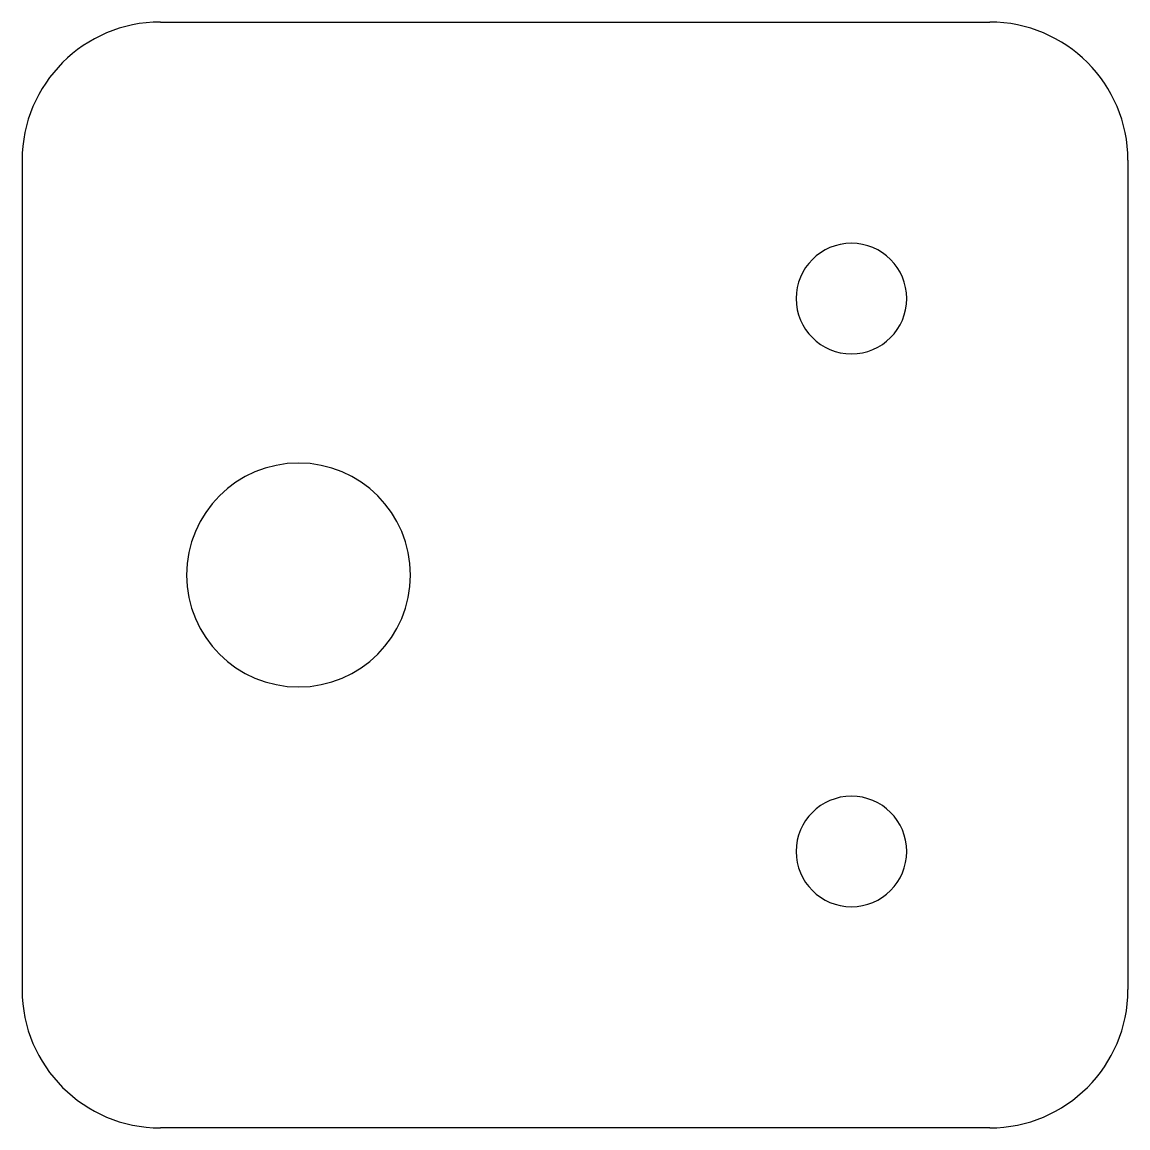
# Model space of a CAD drawing. Header units: inches. Extents: x 0 to 1.57, y 0 to 1.57.
import ezdxf

# ---------------------------------------------------------------- set-up
doc = ezdxf.new("R2010")
doc.units = ezdxf.units.IN
doc.layers.add('3', color=7, linetype='CONTINUOUS')

msp = doc.modelspace()

# ---------------------------------------------------------------- linework, layer by layer
at = {"layer": '3', "color": 3, "linetype": 'CONTINUOUS'}
for p, q in [((0.1969, 1.5748), (1.378, 1.5748)), ((0, 1.378), (0, 0.1969)), ((1.5748, 1.378), (1.5748, 0.1969)), ((1.378, 0), (0.1969, 0))]:
    msp.add_line(p, q, dxfattribs=at)
for centre, radius, start, end in [((0.1969, 1.378), 0.1969, 90, 180), ((1.378, 1.378), 0.1969, 360, 90), ((1.1811, 1.1811), 0.0787, 360, 180), ((1.1811, 1.1811), 0.0787, 180, 360), ((0.3937, 0.7874), 0.1594, 360, 180), ((0.3937, 0.7874), 0.1594, 180, 360), ((1.1811, 0.3937), 0.0787, 360, 180), ((1.1811, 0.3937), 0.0787, 180, 360), ((0.1969, 0.1969), 0.1969, 180, 270), ((1.378, 0.1969), 0.1969, 270, 0)]:
    msp.add_arc(centre, radius, start, end, dxfattribs=at)

doc.saveas('drawing.dxf')
